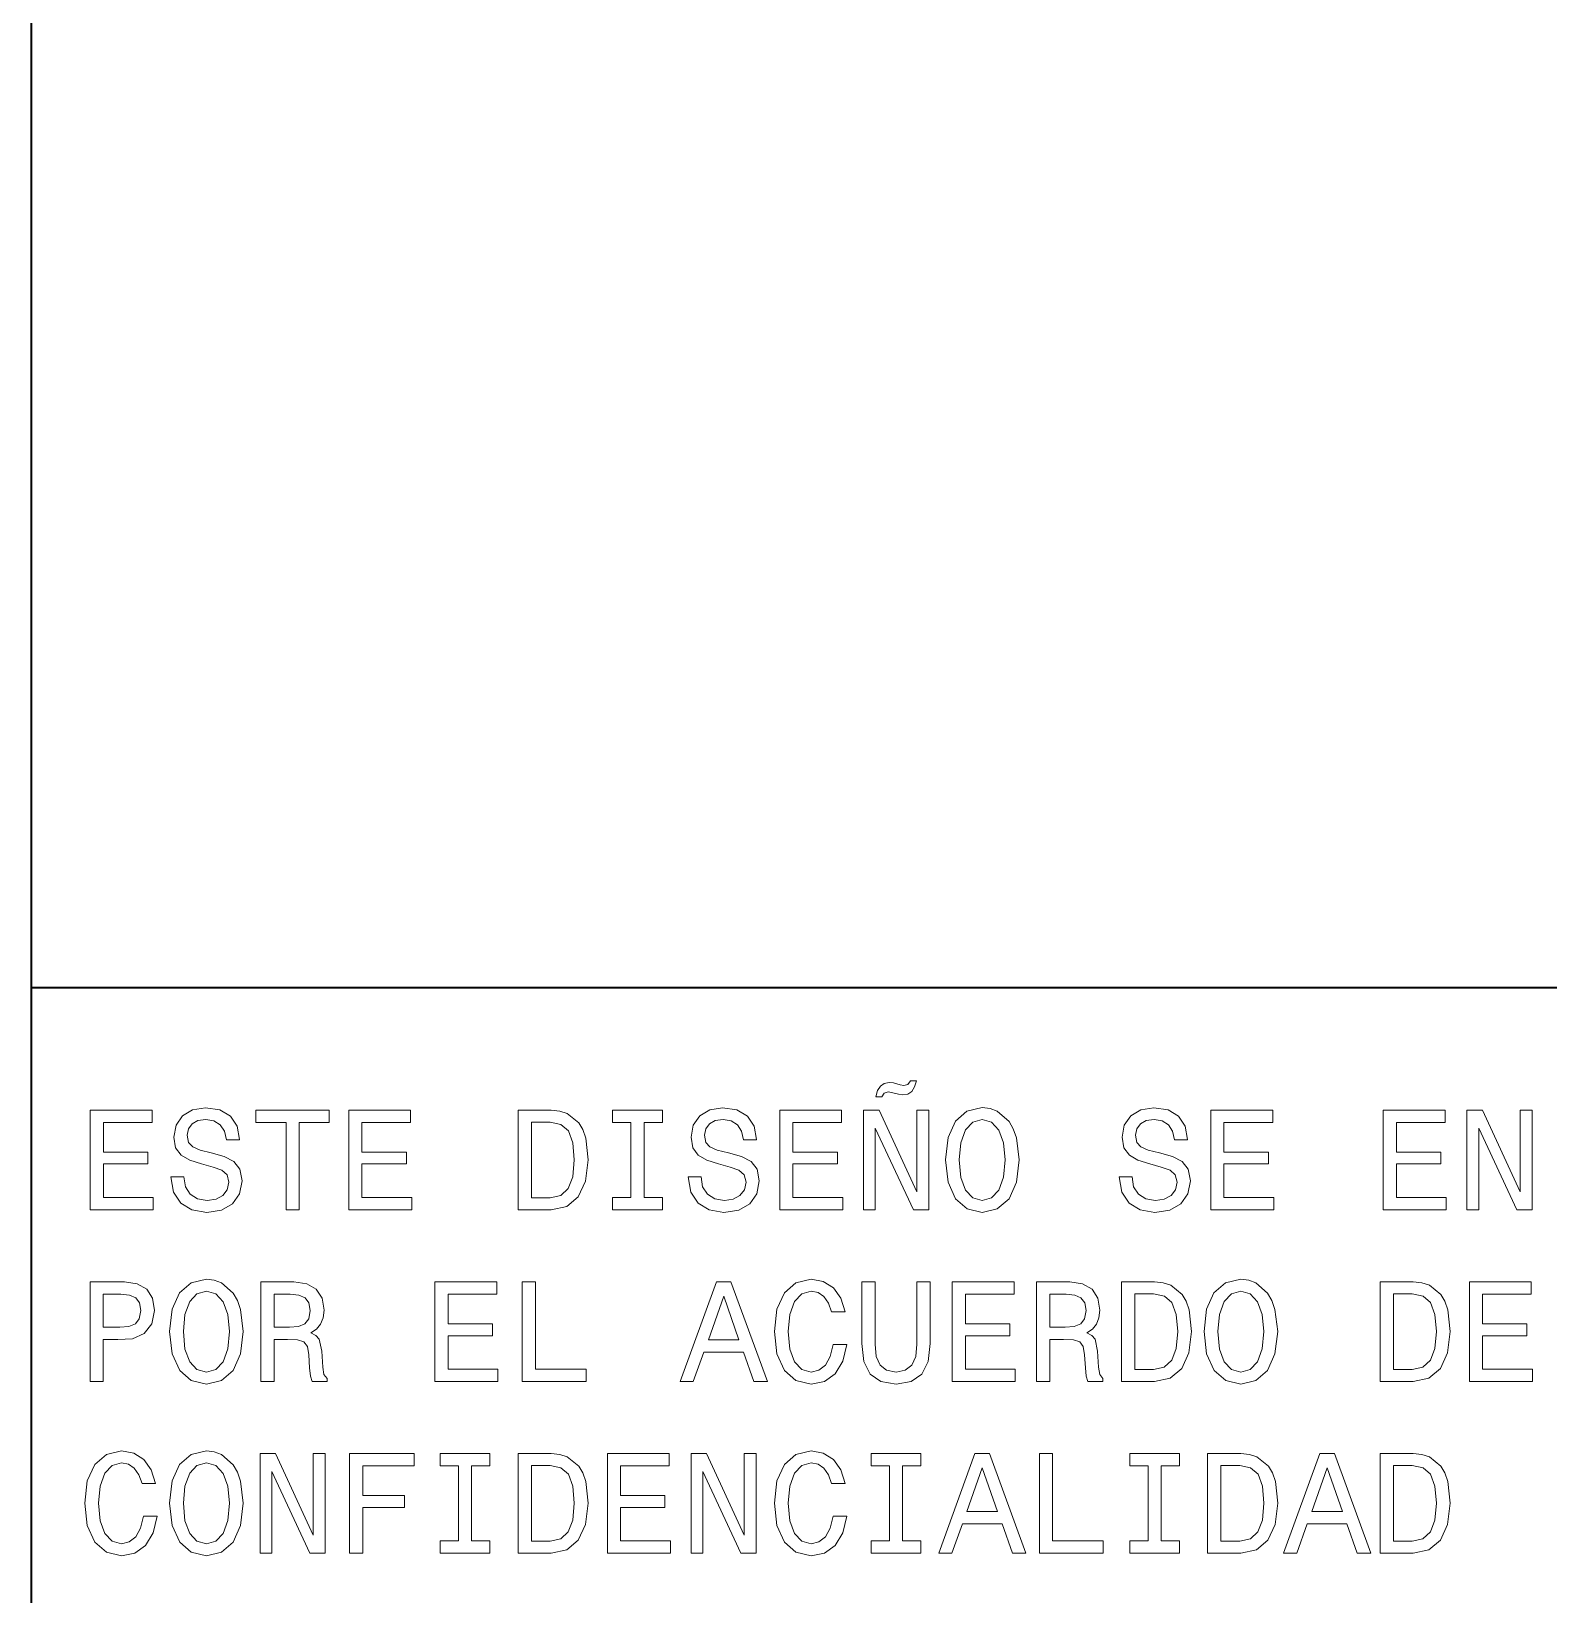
# Model space of a CAD drawing. Extents: x 8 to 588, y 8 to 414.
# Drawn here: x 477.7 to 527.4, y 58.7 to 109.9 of the extents above; entities that cross this region are included whole.
import ezdxf

# ---------------------------------------------------------------- set-up
doc = ezdxf.new("R2010")
doc.units = 0

msp = doc.modelspace()

# ---------------------------------------------------------------- linework, layer by layer
at = {"color": 7, "lineweight": 35}
for p, q in [((477.734131, 413.568542), (477.734131, 7.511779)), ((477.734131, 78.623291), (587.906921, 78.623291))]:
    msp.add_line(p, q, dxfattribs=at)
at = {"color": 7, "lineweight": 13}
for points in [[(506.731323, 75.570389), (506.529633, 75.570389), (506.445221, 75.448441), (506.318573, 75.410919), (506.191925, 75.42968), (505.971497, 75.495346), (505.83548, 75.514107), (505.675995, 75.481277), (505.549347, 75.392159), (505.450867, 75.246758), (505.394562, 75.045074), (505.596252, 75.045074), (505.675995, 75.162331), (505.802643, 75.204544), (505.915192, 75.185783), (506.135651, 75.124809), (506.285736, 75.101357), (506.440521, 75.129501), (506.571838, 75.218613), (506.665649, 75.364014)], [(479.6633, 71.344383), (481.727051, 71.344383), (481.727051, 71.738373), (480.094818, 71.738373), (480.094818, 72.840607), (481.548828, 72.840607), (481.548828, 73.229904), (480.094818, 73.229904), (480.094818, 74.205498), (481.689545, 74.205498), (481.689545, 74.599487), (479.6633, 74.599487)], [(482.730804, 72.418472), (482.303986, 72.418472), (482.397766, 71.921295), (482.632294, 71.55545), (482.993439, 71.334999), (483.481262, 71.255264), (483.964355, 71.330315), (484.3255, 71.53669), (484.555328, 71.860321), (484.639771, 72.287148), (484.569397, 72.671753), (484.372406, 72.920341), (484.053467, 73.084503), (483.626648, 73.206451), (483.260803, 73.29557), (483.021606, 73.398758), (482.88559, 73.548851), (482.843353, 73.783363), (482.88559, 73.994431), (483.007538, 74.153908), (483.195129, 74.26178), (483.453094, 74.299309), (483.715759, 74.252403), (483.92215, 74.125763), (484.058167, 73.914696), (484.12384, 73.628586), (484.550659, 73.628586), (484.550659, 73.637962), (484.475616, 74.078857), (484.255157, 74.407181), (483.908081, 74.613556), (483.439026, 74.683914), (483.016907, 74.613556), (482.688568, 74.416565), (482.477509, 74.111694), (482.402466, 73.717705), (482.46344, 73.365929), (482.641663, 73.126717), (482.923096, 72.967247), (483.307709, 72.845299), (483.687622, 72.737419), (483.973724, 72.634232), (484.147278, 72.484138), (484.208252, 72.240242), (484.151978, 71.991653), (484.006561, 71.804039), (483.786133, 71.686775), (483.5, 71.649254), (483.181061, 71.700851), (482.937164, 71.850945), (482.782379, 72.094841)], [(486.079712, 71.344383), (486.51123, 71.344383), (486.51123, 74.205498), (487.496185, 74.205498), (487.496185, 74.599487), (485.090027, 74.599487), (485.090027, 74.205498), (486.079712, 74.205498)], [(488.134094, 71.344383), (490.197845, 71.344383), (490.197845, 71.738373), (488.565582, 71.738373), (488.565582, 72.840607), (490.019592, 72.840607), (490.019592, 73.229904), (488.565582, 73.229904), (488.565582, 74.205498), (490.160309, 74.205498), (490.160309, 74.599487), (488.134094, 74.599487)], [(494.761536, 74.599487), (493.67807, 74.599487), (493.67807, 71.344383), (494.761536, 71.344383), (495.272797, 71.447571), (495.65271, 71.761826), (495.887238, 72.273071), (495.971649, 72.971939), (495.896606, 73.684868), (495.802795, 73.966293), (495.671478, 74.191429), (495.291565, 74.4963), (495.042969, 74.571342)], [(497.374084, 71.738373), (496.773712, 71.738373), (496.773712, 71.344383), (498.405945, 71.344383), (498.405945, 71.738373), (497.805573, 71.738373), (497.805573, 74.205498), (498.405945, 74.205498), (498.405945, 74.599487), (496.773712, 74.599487), (496.773712, 74.205498), (497.374084, 74.205498)], [(499.672333, 72.418472), (499.245514, 72.418472), (499.339325, 71.921295), (499.573853, 71.55545), (499.934998, 71.334999), (500.422791, 71.255264), (500.905914, 71.330315), (501.267059, 71.53669), (501.496887, 71.860321), (501.581329, 72.287148), (501.510956, 72.671753), (501.313965, 72.920341), (500.995026, 73.084503), (500.568207, 73.206451), (500.202362, 73.29557), (499.963135, 73.398758), (499.827118, 73.548851), (499.784912, 73.783363), (499.827118, 73.994431), (499.949066, 74.153908), (500.136688, 74.26178), (500.394653, 74.299309), (500.657318, 74.252403), (500.863708, 74.125763), (500.999725, 73.914696), (501.065369, 73.628586), (501.492188, 73.628586), (501.492188, 73.637962), (501.417145, 74.078857), (501.196716, 74.407181), (500.849609, 74.613556), (500.380585, 74.683914), (499.958466, 74.613556), (499.630127, 74.416565), (499.419067, 74.111694), (499.344025, 73.717705), (499.404999, 73.365929), (499.583221, 73.126717), (499.864655, 72.967247), (500.249268, 72.845299), (500.629181, 72.737419), (500.915283, 72.634232), (501.088837, 72.484138), (501.149811, 72.240242), (501.093536, 71.991653), (500.94812, 71.804039), (500.727661, 71.686775), (500.441559, 71.649254), (500.12262, 71.700851), (499.878723, 71.850945), (499.723938, 72.094841)], [(502.252045, 71.344383), (504.315796, 71.344383), (504.315796, 71.738373), (502.683563, 71.738373), (502.683563, 72.840607), (504.137573, 72.840607), (504.137573, 73.229904), (502.683563, 73.229904), (502.683563, 74.205498), (504.278259, 74.205498), (504.278259, 74.599487), (502.252045, 74.599487)], [(504.991211, 71.344383), (505.380493, 71.344383), (505.380493, 74.013191), (506.628143, 71.344383), (507.130005, 71.344383), (507.130005, 74.599487), (506.736023, 74.599487), (506.736023, 71.930679), (505.502441, 74.599487), (504.991211, 74.599487)], [(507.678772, 72.971939), (507.763214, 72.240242), (508.007111, 71.700851), (508.387024, 71.367836), (508.884186, 71.255264), (509.376678, 71.367836), (509.761292, 71.700851), (510.000488, 72.240242), (510.08963, 72.971939), (510.000488, 73.698936), (509.897308, 73.994431), (509.761292, 74.238327), (509.376678, 74.571342), (509.142151, 74.655769), (508.884186, 74.688606), (508.382324, 74.571342), (508.002411, 74.243019), (507.763214, 73.703629)], [(508.129059, 72.971939), (508.180634, 73.539467), (508.335419, 73.956909), (508.574646, 74.21019), (508.884186, 74.299309), (509.189056, 74.21019), (509.428284, 73.952217), (509.583069, 73.534775), (509.639343, 72.971939), (509.583069, 72.404404), (509.428284, 71.986961), (509.189056, 71.733681), (508.884186, 71.649254), (508.574646, 71.733681), (508.335419, 71.986961), (508.180634, 72.399712)], [(513.790283, 72.418472), (513.363464, 72.418472), (513.457275, 71.921295), (513.691833, 71.55545), (514.052979, 71.334999), (514.540771, 71.255264), (515.023865, 71.330315), (515.38501, 71.53669), (515.614868, 71.860321), (515.69928, 72.287148), (515.628906, 72.671753), (515.431946, 72.920341), (515.112976, 73.084503), (514.686157, 73.206451), (514.320312, 73.29557), (514.081116, 73.398758), (513.945068, 73.548851), (513.902893, 73.783363), (513.945068, 73.994431), (514.067017, 74.153908), (514.254639, 74.26178), (514.512634, 74.299309), (514.775269, 74.252403), (514.981628, 74.125763), (515.117676, 73.914696), (515.18335, 73.628586), (515.610168, 73.628586), (515.610168, 73.637962), (515.535095, 74.078857), (515.314697, 74.407181), (514.96759, 74.613556), (514.498535, 74.683914), (514.076416, 74.613556), (513.748108, 74.416565), (513.537048, 74.111694), (513.461975, 73.717705), (513.522949, 73.365929), (513.701172, 73.126717), (513.982605, 72.967247), (514.367188, 72.845299), (514.747131, 72.737419), (515.033264, 72.634232), (515.206787, 72.484138), (515.267761, 72.240242), (515.211487, 71.991653), (515.066101, 71.804039), (514.845642, 71.686775), (514.559509, 71.649254), (514.240601, 71.700851), (513.996704, 71.850945), (513.841919, 72.094841)], [(516.369995, 71.344383), (518.433777, 71.344383), (518.433777, 71.738373), (516.801514, 71.738373), (516.801514, 72.840607), (518.255493, 72.840607), (518.255493, 73.229904), (516.801514, 73.229904), (516.801514, 74.205498), (518.39624, 74.205498), (518.39624, 74.599487), (516.369995, 74.599487)], [(522.017212, 71.344383), (524.080933, 71.344383), (524.080933, 71.738373), (522.448669, 71.738373), (522.448669, 72.840607), (523.90271, 72.840607), (523.90271, 73.229904), (522.448669, 73.229904), (522.448669, 74.205498), (524.043396, 74.205498), (524.043396, 74.599487), (522.017212, 74.599487)], [(524.756348, 71.344383), (525.14563, 71.344383), (525.14563, 74.013191), (526.393311, 71.344383), (526.895142, 71.344383), (526.895142, 74.599487), (526.50116, 74.599487), (526.50116, 71.930679), (525.267578, 74.599487), (524.756348, 74.599487)], [(494.728699, 74.21019), (495.085175, 74.139832), (495.329071, 73.92408), (495.474487, 73.539467), (495.521393, 72.971939), (495.469788, 72.423164), (495.324402, 72.038559), (495.075806, 71.808731), (494.728699, 71.733681), (494.114288, 71.733681), (494.114288, 74.21019)], [(479.6586, 65.72065), (480.090118, 65.72065), (480.090118, 67.094925), (480.568542, 67.094925), (481.051636, 67.118378), (481.436249, 67.282539), (481.684845, 67.601479), (481.769257, 68.037682), (481.703613, 68.441055), (481.515991, 68.736549), (481.206421, 68.91478), (480.784302, 68.975754), (479.6586, 68.975754)], [(482.266449, 67.348206), (482.350861, 66.616508), (482.594788, 66.077118), (482.974701, 65.744102), (483.471863, 65.631531), (483.964355, 65.744102), (484.348969, 66.077118), (484.588165, 66.616508), (484.677277, 67.348206), (484.588165, 68.075203), (484.484985, 68.370697), (484.348969, 68.614594), (483.964355, 68.947609), (483.729828, 69.032036), (483.471863, 69.064873), (482.970001, 68.947609), (482.590088, 68.619286), (482.350861, 68.079895)], [(482.716736, 67.348206), (482.768311, 67.915733), (482.923096, 68.333176), (483.162292, 68.586456), (483.471863, 68.675575), (483.776733, 68.586456), (484.015961, 68.328484), (484.170746, 67.911041), (484.22702, 67.348206), (484.170746, 66.78067), (484.015961, 66.363228), (483.776733, 66.109947), (483.471863, 66.02552), (483.162292, 66.109947), (482.923096, 66.363228), (482.768311, 66.775978)], [(485.249512, 65.72065), (485.68573, 65.72065), (485.68573, 67.094925), (486.131287, 67.094925), (486.459625, 67.080849), (486.665985, 67.01519), (486.778564, 66.860405), (486.82547, 66.583672), (486.848907, 66.161545), (486.877075, 65.884811), (486.93335, 65.72065), (487.425842, 65.72065), (487.425842, 65.809769), (487.317963, 65.941093), (487.280426, 66.184998), (487.247589, 66.710312), (487.167877, 67.099609), (487.059998, 67.221565), (486.891144, 67.310677), (487.078735, 67.42794), (487.210083, 67.592102), (487.294495, 67.798477), (487.322662, 68.047066), (487.256989, 68.441055), (487.069366, 68.736549), (486.759796, 68.91478), (486.337677, 68.975754), (485.249512, 68.975754)], [(490.957672, 65.72065), (493.021423, 65.72065), (493.021423, 66.114639), (491.389191, 66.114639), (491.389191, 67.216873), (492.843201, 67.216873), (492.843201, 67.606171), (491.389191, 67.606171), (491.389191, 68.581764), (492.983917, 68.581764), (492.983917, 68.975754), (490.957672, 68.975754)], [(493.814087, 65.72065), (495.906006, 65.72065), (495.906006, 66.114639), (494.245605, 66.114639), (494.245605, 68.975754), (493.814087, 68.975754)], [(498.987549, 65.72065), (499.419067, 65.72065), (499.761475, 66.677483), (501.060699, 66.677483), (501.403076, 65.72065), (501.843994, 65.72065), (500.652618, 68.980446), (500.174225, 68.980446)], [(503.996857, 66.930763), (503.903046, 66.536774), (503.74826, 66.255348), (503.532501, 66.08181), (503.279236, 66.02552), (502.974365, 66.109947), (502.735138, 66.363228), (502.575684, 66.775978), (502.524078, 67.348206), (502.575684, 67.915733), (502.730469, 68.333176), (502.969666, 68.586456), (503.279236, 68.675575), (503.504364, 68.62867), (503.696655, 68.497337), (503.846771, 68.28627), (503.949951, 67.995468), (504.395538, 67.995468), (504.254822, 68.441055), (504.010925, 68.778763), (503.677917, 68.989822), (503.279236, 69.064873), (502.782043, 68.947609), (502.40213, 68.619286), (502.158234, 68.079895), (502.073792, 67.348206), (502.158234, 66.616508), (502.40213, 66.077118), (502.782043, 65.744102), (503.279236, 65.631531), (503.715424, 65.72065), (504.0672, 65.969238), (504.315796, 66.377296), (504.447113, 66.930763)], [(504.939606, 66.9589), (505.00528, 66.372612), (505.211639, 65.95517), (505.558746, 65.715958), (506.060608, 65.631531), (506.55777, 65.715958), (506.904877, 65.95517), (507.111237, 66.36792), (507.18161, 66.9589), (507.18161, 68.975754), (506.745392, 68.975754), (506.745392, 66.935448), (506.703186, 66.536774), (506.576538, 66.250656), (506.360779, 66.08181), (506.060608, 66.02552), (505.751038, 66.08181), (505.535278, 66.250656), (505.40863, 66.532082), (505.371124, 66.935448), (505.371124, 68.975754), (504.939606, 68.975754)], [(507.899231, 65.72065), (509.962982, 65.72065), (509.962982, 66.114639), (508.33075, 66.114639), (508.33075, 67.216873), (509.784729, 67.216873), (509.784729, 67.606171), (508.33075, 67.606171), (508.33075, 68.581764), (509.925446, 68.581764), (509.925446, 68.975754), (507.899231, 68.975754)], [(510.661835, 65.72065), (511.098053, 65.72065), (511.098053, 67.094925), (511.54364, 67.094925), (511.871948, 67.080849), (512.078308, 67.01519), (512.190918, 66.860405), (512.237793, 66.583672), (512.26123, 66.161545), (512.289368, 65.884811), (512.345703, 65.72065), (512.838135, 65.72065), (512.838135, 65.809769), (512.730286, 65.941093), (512.692749, 66.184998), (512.659912, 66.710312), (512.5802, 67.099609), (512.47229, 67.221565), (512.303467, 67.310677), (512.491089, 67.42794), (512.622437, 67.592102), (512.706848, 67.798477), (512.734985, 68.047066), (512.669312, 68.441055), (512.481689, 68.736549), (512.172119, 68.91478), (511.75, 68.975754), (510.661835, 68.975754)], [(514.526672, 68.975754), (513.443237, 68.975754), (513.443237, 65.72065), (514.526672, 65.72065), (515.037964, 65.823837), (515.417847, 66.138092), (515.652405, 66.649338), (515.736816, 67.348206), (515.661743, 68.061134), (515.567932, 68.34256), (515.436646, 68.567696), (515.056702, 68.872566), (514.808105, 68.947609)], [(516.149536, 67.348206), (516.234009, 66.616508), (516.477905, 66.077118), (516.857788, 65.744102), (517.35498, 65.631531), (517.847473, 65.744102), (518.232056, 66.077118), (518.471252, 66.616508), (518.560425, 67.348206), (518.471252, 68.075203), (518.368103, 68.370697), (518.232056, 68.614594), (517.847473, 68.947609), (517.612915, 69.032036), (517.35498, 69.064873), (516.853088, 68.947609), (516.473206, 68.619286), (516.234009, 68.079895)], [(516.599854, 67.348206), (516.651428, 67.915733), (516.806213, 68.333176), (517.04541, 68.586456), (517.35498, 68.675575), (517.659851, 68.586456), (517.899048, 68.328484), (518.053833, 67.911041), (518.110107, 67.348206), (518.053833, 66.78067), (517.899048, 66.363228), (517.659851, 66.109947), (517.35498, 66.02552), (517.04541, 66.109947), (516.806213, 66.363228), (516.651428, 66.775978)], [(522.997437, 68.975754), (521.914001, 68.975754), (521.914001, 65.72065), (522.997437, 65.72065), (523.508728, 65.823837), (523.888611, 66.138092), (524.123169, 66.649338), (524.207581, 67.348206), (524.132507, 68.061134), (524.038696, 68.34256), (523.90741, 68.567696), (523.527466, 68.872566), (523.27887, 68.947609)], [(524.840759, 65.72065), (526.904541, 65.72065), (526.904541, 66.114639), (525.272278, 66.114639), (525.272278, 67.216873), (526.726318, 67.216873), (526.726318, 67.606171), (525.272278, 67.606171), (525.272278, 68.581764), (526.867004, 68.581764), (526.867004, 68.975754), (524.840759, 68.975754)], [(480.667053, 68.577072), (480.948456, 68.548935), (481.154846, 68.459816), (481.276794, 68.295654), (481.319, 68.037682), (481.272095, 67.76564), (481.145447, 67.601479), (480.929688, 67.517052), (480.634216, 67.493607), (480.090118, 67.493607), (480.090118, 68.577072)], [(486.215729, 68.577072), (486.501831, 68.548935), (486.703522, 68.459816), (486.83017, 68.295654), (486.872375, 68.037682), (486.82547, 67.76564), (486.698822, 67.601479), (486.483063, 67.517052), (486.187592, 67.493607), (485.68573, 67.493607), (485.68573, 68.577072)], [(499.91156, 67.076164), (500.413422, 68.511406), (500.915283, 67.076164)], [(511.628052, 68.577072), (511.914154, 68.548935), (512.115845, 68.459816), (512.242493, 68.295654), (512.284729, 68.037682), (512.237793, 67.76564), (512.111145, 67.601479), (511.895386, 67.517052), (511.599915, 67.493607), (511.098053, 67.493607), (511.098053, 68.577072)], [(514.493835, 68.586456), (514.850342, 68.516098), (515.094238, 68.300346), (515.239624, 67.915733), (515.286499, 67.348206), (515.234924, 66.799431), (515.089539, 66.414825), (514.840942, 66.184998), (514.493835, 66.109947), (513.879395, 66.109947), (513.879395, 68.586456)], [(522.964661, 68.586456), (523.321106, 68.516098), (523.565002, 68.300346), (523.710388, 67.915733), (523.757324, 67.348206), (523.705688, 66.799431), (523.560303, 66.414825), (523.311707, 66.184998), (522.964661, 66.109947), (522.35022, 66.109947), (522.35022, 68.586456)], [(481.408112, 61.307026), (481.314301, 60.913036), (481.159515, 60.631615), (480.943756, 60.458073), (480.690491, 60.401791), (480.38562, 60.486214), (480.146423, 60.739494), (479.986938, 61.152245), (479.935333, 61.724468), (479.986938, 62.292), (480.141724, 62.709442), (480.38092, 62.962723), (480.690491, 63.051838), (480.915619, 63.004936), (481.107941, 62.873604), (481.258026, 62.66254), (481.361206, 62.371738), (481.806793, 62.371738), (481.666077, 62.817322), (481.42218, 63.155025), (481.089172, 63.366093), (480.690491, 63.441139), (480.193298, 63.323879), (479.813385, 62.995552), (479.569489, 62.456161), (479.485077, 61.724468), (479.569489, 60.992775), (479.813385, 60.453384), (480.193298, 60.120369), (480.690491, 60.007801), (481.126678, 60.096916), (481.478455, 60.345505), (481.727051, 60.753567), (481.858398, 61.307026)], [(482.266449, 61.724468), (482.350861, 60.992775), (482.594788, 60.453384), (482.974701, 60.120369), (483.471863, 60.007801), (483.964355, 60.120369), (484.348969, 60.453384), (484.588165, 60.992775), (484.677277, 61.724468), (484.588165, 62.451473), (484.484985, 62.746964), (484.348969, 62.990864), (483.964355, 63.323879), (483.729828, 63.408306), (483.471863, 63.441139), (482.970001, 63.323879), (482.590088, 62.995552), (482.350861, 62.456161)], [(482.716736, 61.724468), (482.768311, 62.292), (482.923096, 62.709442), (483.162292, 62.962723), (483.471863, 63.051838), (483.776733, 62.962723), (484.015961, 62.70475), (484.170746, 62.287312), (484.22702, 61.724468), (484.170746, 61.156937), (484.015961, 60.739494), (483.776733, 60.486214), (483.471863, 60.401791), (483.162292, 60.486214), (482.923096, 60.739494), (482.768311, 61.152245)], [(485.226074, 60.096916), (485.615356, 60.096916), (485.615356, 62.765728), (486.863007, 60.096916), (487.364868, 60.096916), (487.364868, 63.35202), (486.970886, 63.35202), (486.970886, 60.683208), (485.737305, 63.35202), (485.226074, 63.35202)], [(488.157532, 60.096916), (488.593719, 60.096916), (488.593719, 61.59314), (489.963318, 61.59314), (489.963318, 61.982437), (488.593719, 61.982437), (488.593719, 62.958031), (490.277557, 62.958031), (490.277557, 63.35202), (488.157532, 63.35202)], [(491.726898, 60.490906), (491.126526, 60.490906), (491.126526, 60.096916), (492.758759, 60.096916), (492.758759, 60.490906), (492.158386, 60.490906), (492.158386, 62.958031), (492.758759, 62.958031), (492.758759, 63.35202), (491.126526, 63.35202), (491.126526, 62.958031), (491.726898, 62.958031)], [(494.761536, 63.35202), (493.67807, 63.35202), (493.67807, 60.096916), (494.761536, 60.096916), (495.272797, 60.200104), (495.65271, 60.514359), (495.887238, 61.025604), (495.971649, 61.724468), (495.896606, 62.437401), (495.802795, 62.718822), (495.671478, 62.943958), (495.291565, 63.248833), (495.042969, 63.323879)], [(496.604858, 60.096916), (498.66861, 60.096916), (498.66861, 60.490906), (497.036377, 60.490906), (497.036377, 61.59314), (498.490387, 61.59314), (498.490387, 61.982437), (497.036377, 61.982437), (497.036377, 62.958031), (498.631073, 62.958031), (498.631073, 63.35202), (496.604858, 63.35202)], [(499.344025, 60.096916), (499.733307, 60.096916), (499.733307, 62.765728), (500.980957, 60.096916), (501.482819, 60.096916), (501.482819, 63.35202), (501.088837, 63.35202), (501.088837, 60.683208), (499.855286, 63.35202), (499.344025, 63.35202)], [(503.996857, 61.307026), (503.903046, 60.913036), (503.74826, 60.631615), (503.532501, 60.458073), (503.279236, 60.401791), (502.974365, 60.486214), (502.735138, 60.739494), (502.575684, 61.152245), (502.524078, 61.724468), (502.575684, 62.292), (502.730469, 62.709442), (502.969666, 62.962723), (503.279236, 63.051838), (503.504364, 63.004936), (503.696655, 62.873604), (503.846771, 62.66254), (503.949951, 62.371738), (504.395538, 62.371738), (504.254822, 62.817322), (504.010925, 63.155025), (503.677917, 63.366093), (503.279236, 63.441139), (502.782043, 63.323879), (502.40213, 62.995552), (502.158234, 62.456161), (502.073792, 61.724468), (502.158234, 60.992775), (502.40213, 60.453384), (502.782043, 60.120369), (503.279236, 60.007801), (503.715424, 60.096916), (504.0672, 60.345505), (504.315796, 60.753567), (504.447113, 61.307026)], [(505.844849, 60.490906), (505.244476, 60.490906), (505.244476, 60.096916), (506.87674, 60.096916), (506.87674, 60.490906), (506.276367, 60.490906), (506.276367, 62.958031), (506.87674, 62.958031), (506.87674, 63.35202), (505.244476, 63.35202), (505.244476, 62.958031), (505.844849, 62.958031)], [(507.458313, 60.096916), (507.889832, 60.096916), (508.232239, 61.053749), (509.531464, 61.053749), (509.873871, 60.096916), (510.314758, 60.096916), (509.123413, 63.356712), (508.644989, 63.356712)], [(510.755646, 60.096916), (512.847534, 60.096916), (512.847534, 60.490906), (511.187164, 60.490906), (511.187164, 63.35202), (510.755646, 63.35202)], [(514.315613, 60.490906), (513.715271, 60.490906), (513.715271, 60.096916), (515.347473, 60.096916), (515.347473, 60.490906), (514.747131, 60.490906), (514.747131, 62.958031), (515.347473, 62.958031), (515.347473, 63.35202), (513.715271, 63.35202), (513.715271, 62.958031), (514.315613, 62.958031)], [(517.350281, 63.35202), (516.266785, 63.35202), (516.266785, 60.096916), (517.350281, 60.096916), (517.861511, 60.200104), (518.241455, 60.514359), (518.475952, 61.025604), (518.560425, 61.724468), (518.485352, 62.437401), (518.391541, 62.718822), (518.260193, 62.943958), (517.88031, 63.248833), (517.631714, 63.323879)], [(518.752686, 60.096916), (519.184204, 60.096916), (519.526611, 61.053749), (520.825806, 61.053749), (521.168213, 60.096916), (521.609131, 60.096916), (520.417786, 63.356712), (519.939331, 63.356712)], [(522.997437, 63.35202), (521.914001, 63.35202), (521.914001, 60.096916), (522.997437, 60.096916), (523.508728, 60.200104), (523.888611, 60.514359), (524.123169, 61.025604), (524.207581, 61.724468), (524.132507, 62.437401), (524.038696, 62.718822), (523.90741, 62.943958), (523.527466, 63.248833), (523.27887, 63.323879)], [(494.728699, 62.962723), (495.085175, 62.892365), (495.329071, 62.676609), (495.474487, 62.292), (495.521393, 61.724468), (495.469788, 61.175697), (495.324402, 60.791088), (495.075806, 60.56126), (494.728699, 60.486214), (494.114288, 60.486214), (494.114288, 62.962723)], [(508.382324, 61.452427), (508.884186, 62.887676), (509.386078, 61.452427)], [(517.317444, 62.962723), (517.67395, 62.892365), (517.917847, 62.676609), (518.063232, 62.292), (518.110107, 61.724468), (518.058533, 61.175697), (517.913147, 60.791088), (517.664551, 60.56126), (517.317444, 60.486214), (516.703003, 60.486214), (516.703003, 62.962723)], [(519.676697, 61.452427), (520.178589, 62.887676), (520.68042, 61.452427)], [(522.964661, 62.962723), (523.321106, 62.892365), (523.565002, 62.676609), (523.710388, 62.292), (523.757324, 61.724468), (523.705688, 61.175697), (523.560303, 60.791088), (523.311707, 60.56126), (522.964661, 60.486214), (522.35022, 60.486214), (522.35022, 62.962723)]]:
    msp.add_lwpolyline(points, close=True, dxfattribs=at)

doc.saveas('drawing.dxf')
